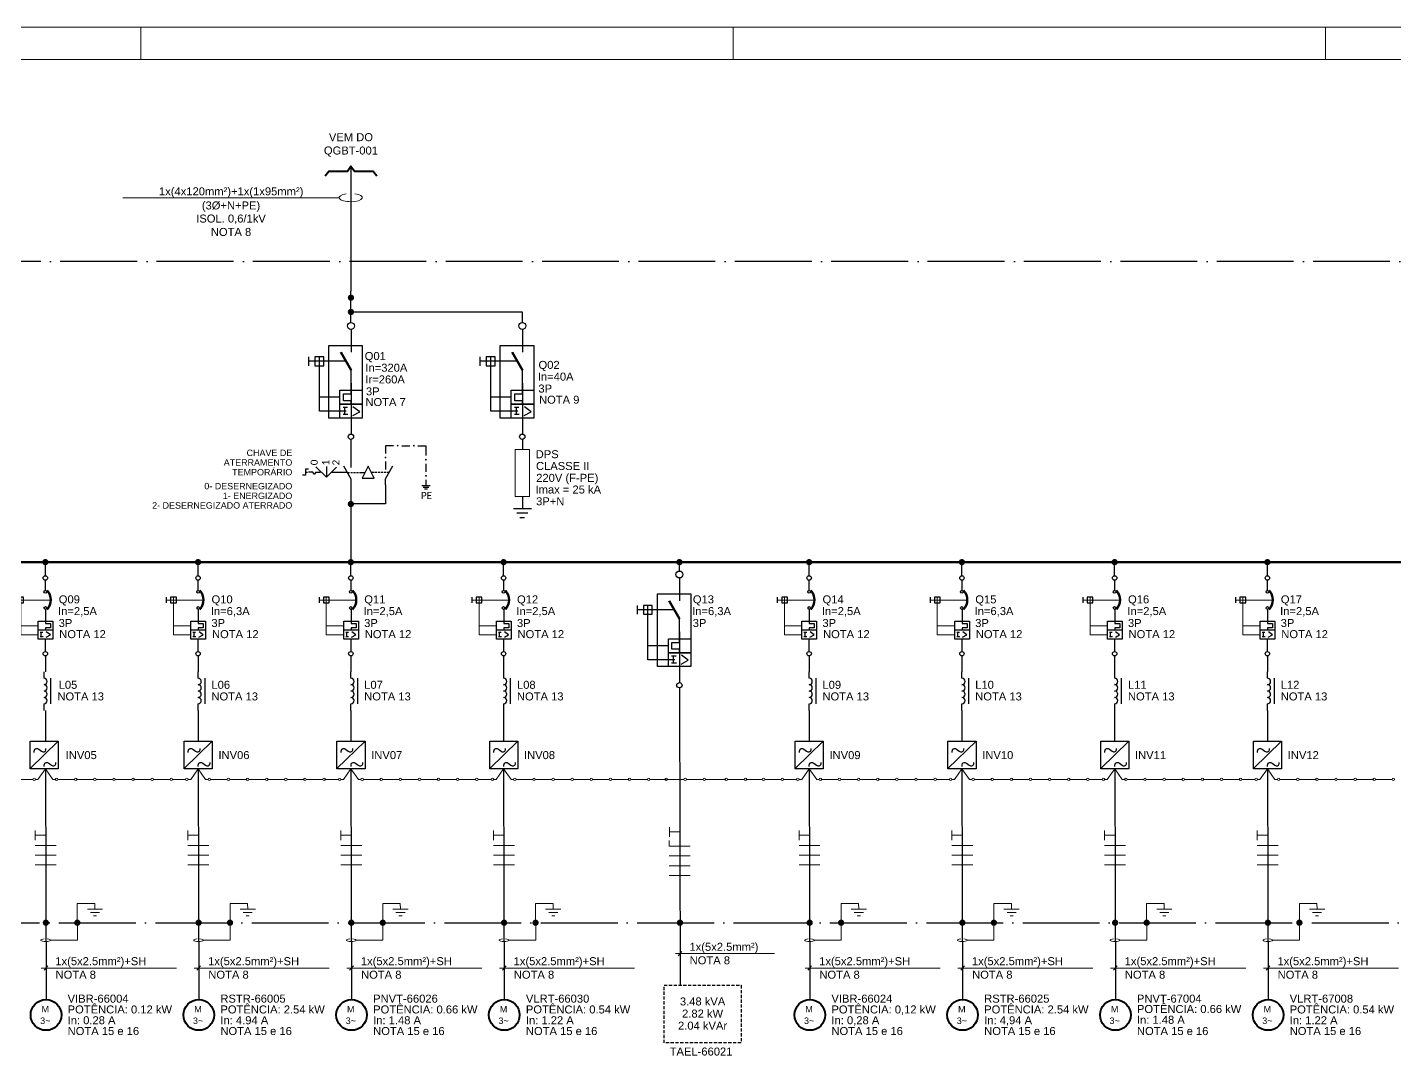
# Model space of a CAD drawing. Header units: inches. Extents: x 8060 to 14805, y -2003 to -1162.
# Drawn here: x 14029.1 to 14456.2, y -1482.8 to -1161.6 of the extents above; entities that cross this region are included whole.
import ezdxf
from ezdxf.enums import TextEntityAlignment as Align

# ---------------------------------------------------------------- set-up
doc = ezdxf.new("R2010")
doc.units = ezdxf.units.IN
doc.header["$MEASUREMENT"] = 0
doc.linetypes.add('ACAD_ISO04W100', pattern=[30, 24, -3, 0, -3])
doc.linetypes.add('DASHEDX2', pattern=[1.5, 1, -0.5])
for name, color, linetype in [('CABOS', 2, 'Continuous'), ('CAIXA DE IDENT.', 6, 'ACAD_ISO04W100'), ('COMPONENTES', 7, 'Continuous'), ('MOLDURA', 5, 'Continuous'), ('PDF2_AM_8', 7, 'Continuous'), ('PDF2_E-TXT20', 7, 'Continuous'), ('ROTAS', 7, 'Continuous'), ('TEXTO DES.', 2, 'Continuous'), ('TRACEJADO', 7, 'DASHEDX2')]:
    doc.layers.add(name, color=color, linetype=linetype)
doc.styles.add('PDF ArialMT', font='arial.ttf')
doc.styles.add('PDF Calibri', font='calibri.ttf')

# ---------------------------------------------------------------- blocks, each defined once
blk = doc.blocks.new('MOLDURA')
at = {"layer": 'MOLDURA', "lineweight": 15}
for p, q in [((3594.47, -1351.45), (2405.47, -1351.45)), ((2854.46, -1361.47), (2854.46, -1351.45)), ((3039.46, -1361.47), (3039.46, -1351.45)), ((3224.47, -1361.47), (3224.47, -1351.45)), ((2430.47, -1361.47), (3584.47, -1361.47))]:
    blk.add_line(p, q, dxfattribs=at)
blk = doc.blocks.new('DISJ. CX. MOLDADA')
at = {"layer": 'COMPONENTES', "lineweight": 30}
for points in [[(6109.63, -961.07), (6109.63, -966.03), (6109.63, -968.14)], [(6096.45, -972.34), (6096.45, -969.58)], [(6108.02, -970.94), (6096.45, -970.94)], [(6108.15, -986.56), (6099.73, -986.56), (6099.73, -969.58)], [(6109.63, -984.4), (6109.63, -983.3), (6107.26, -983.3), (6107.26, -981.14), (6109.63, -981.14), (6109.63, -980.04), (6109.63, -973.77)], [(6109.63, -977.8), (6109.63, -993.76)], [(6106.16, -982.2), (6099.73, -982.2)], [(6107.13, -985.33), (6108.53, -985.33)], [(6107.73, -987.53), (6107.73, -985.33)], [(6110.18, -987.91), (6112.34, -986.73), (6110.23, -985.16)], [(6107.13, -987.53), (6108.66, -987.53)]]:
    blk.add_lwpolyline(points, dxfattribs=at)
for points in [[(6113.15, -988.72), (6102.69, -988.72), (6102.69, -966.03), (6113.15, -966.03)], [(6101.11, -969.58), (6098.35, -969.58), (6098.35, -972.34), (6101.11, -972.34)], [(6106.16, -980.04), (6113.15, -980.04), (6113.15, -984.4), (6106.16, -984.4)], [(6106.16, -984.4), (6113.15, -984.4), (6113.15, -988.72), (6106.16, -988.72)]]:
    blk.add_lwpolyline(points, close=True, dxfattribs=at)
at = {"layer": 'COMPONENTES', "lineweight": 50}
blk.add_lwpolyline([(6109.63, -973.77), (6106.41, -968.14)], dxfattribs=at)
at = {"layer": 'COMPONENTES', "lineweight": 30}
for centre, radius in [((6109.59, -959.94), 1.08), ((6109.59, -994.53), 0.826)]:
    blk.add_circle(centre, radius, dxfattribs=at)
blk = doc.blocks.new('DPS2')
at = {"layer": 'COMPONENTES', "lineweight": 9}
blk.add_lwpolyline([(5544.09, -957.59), (5548.58, -957.59), (5548.58, -972.28), (5544.09, -972.28)], close=True, dxfattribs=at)
at = {"layer": 'COMPONENTES', "lineweight": 30}
for points in [[(5546.34, -972.28), (5546.34, -976.16)], [(5549.13, -976.16), (5543.58, -976.16)], [(5547.99, -977.51), (5544.56, -977.51)], [(5546.93, -978.91), (5545.57, -978.91)]]:
    blk.add_lwpolyline(points, dxfattribs=at)
at = {"layer": 'ROTAS', "lineweight": 30}
blk.add_lwpolyline([(5546.34, -954.48), (5546.34, -957.59)], dxfattribs=at)
blk = doc.blocks.new('Chave de Aterramento')
at = {"layer": 'COMPONENTES'}
h = blk.add_hatch(color=256, dxfattribs=at)
h.dxf.hatch_style = 1
h.paths.add_polyline_path([(5431.9, -972.82, 1), (5433.88, -972.82, 1)])
at = {"layer": 'COMPONENTES', "lineweight": 30}
for p, q in [((5443.73, -959.57), (5443.73, -962)), ((5430.63, -960.92), (5432.89, -964.99)), ((5432.89, -964.99), (5432.89, -974.55))]:
    blk.add_line(p, q, dxfattribs=at)
at = {"layer": 'COMPONENTES'}
blk.add_line((5431.77, -962.97), (5426.74, -962.97), dxfattribs=at)
at = {"layer": 'COMPONENTES', "lineweight": 30}
for points in [[(5432.89, -952.6), (5432.89, -959.57), (5432.89, -961.37)], [(5446.23, -954.59), (5443.73, -954.59), (5443.73, -957.03)], [(5448.77, -954.59), (5451.31, -954.59)], [(5453.85, -954.59), (5456.34, -954.59), (5456.34, -956.54)], [(5456.34, -954.59), (5456.34, -957.68)], [(5456.34, -960.22), (5456.34, -962.76)], [(5419.62, -961.96), (5418.71, -961.96), (5418.71, -963.76), (5417.8, -963.76)], [(5418.71, -962.85), (5419.39, -962.85)], [(5421.95, -962.85), (5421.46, -963.55), (5421.02, -962.85), (5419.7, -962.85)], [(5421.93, -962.85), (5423.45, -962.85)], [(5428.44, -961.3), (5425.23, -964.46), (5421.97, -961.24)], [(5425.23, -961.13), (5425.23, -964.46)], [(5431.77, -962.95), (5432.51, -962.95)], [(5432.83, -962.95), (5433.44, -962.95)], [(5433.76, -962.95), (5434.37, -962.95)], [(5434.69, -962.95), (5435.32, -962.95)], [(5435.62, -962.95), (5436.38, -962.95)], [(5436.55, -962.95), (5437.31, -962.95)], [(5440.07, -962.95), (5439.3, -962.95)], [(5441, -962.95), (5440.24, -962.95)], [(5441.93, -962.95), (5441.29, -962.95)], [(5442.86, -962.95), (5442.25, -962.95)], [(5443.79, -962.95), (5443.18, -962.95)], [(5443.73, -966.78), (5443.73, -964.99), (5445.99, -960.92)], [(5444.85, -962.95), (5444.11, -962.95)], [(5443.73, -966.81), (5443.73, -972.8), (5432.89, -972.8)], [(5455.05, -967.06), (5457.66, -967.06)], [(5455.48, -967.57), (5457.21, -967.57)], [(5455.92, -968.08), (5456.79, -968.08)], [(5456.34, -965.3), (5456.34, -967.06)]]:
    blk.add_lwpolyline(points, dxfattribs=at)
blk.add_lwpolyline([(5436.4, -964.75), (5440.21, -964.75), (5438.31, -960.94)], close=True, dxfattribs=at)
at = {"layer": 'COMPONENTES', "lineweight": 0}
for centre in [(5447.5, -954.59), (5452.58, -954.59), (5443.73, -958.3), (5456.34, -958.95), (5456.34, -964.03)]:
    blk.add_circle(centre, 0.125, dxfattribs=at)
at = {"layer": 'COMPONENTES', "char_height": 2.2, "attachment_point": 4, "rotation": 90, "style": 'PDF Calibri'}
for s, insert in [('0', (5421.44, -960.69)), ('1', (5425.02, -960.79)), ('2', (5428.22, -960.75))]:
    blk.add_mtext(s, dxfattribs=dict(at, insert=insert))
at = {"layer": 'COMPONENTES', "insert": (5454.79, -970.16), "char_height": 2.2, "attachment_point": 4, "style": 'PDF Calibri'}
blk.add_mtext('PE', dxfattribs=at)
blk = doc.blocks.new('Indutância')
at = {"layer": 'COMPONENTES', "lineweight": 30}
for p, q in [((5383.17, -1082.37), (5383.17, -1080.38)), ((5383.17, -1092.39), (5383.17, -1090.37))]:
    blk.add_line(p, q, dxfattribs=at)
blk.add_lwpolyline([(5383.12, -1088.36, 1), (5383.12, -1086.35, 1), (5383.12, -1084.34)], format="xyb", dxfattribs=at)
blk.add_lwpolyline([(5385.19, -1082.37), (5385.19, -1090.37)], dxfattribs=at)
for centre in [(5383.12, -1083.36), (5383.12, -1089.35)]:
    blk.add_arc(centre, 1.01, 270, 90, dxfattribs=at)
blk = doc.blocks.new('Inversor')
at = {"layer": 'COMPONENTES', "lineweight": 30}
for points in [[(5353.2, -1116.54), (5344.42, -1125.13)], [(5345.71, -1120.12), (5345.71, -1119.72), (5345.92, -1119.1), (5346.33, -1118.89), (5346.73, -1118.89), (5347.13, -1119.1), (5347.96, -1119.72), (5348.36, -1119.93), (5348.76, -1119.93), (5349.18, -1119.72), (5349.37, -1119.31), (5349.37, -1118.89)], [(5348.82, -1124.46), (5348.82, -1124.06), (5349.01, -1123.44), (5349.44, -1123.25), (5349.84, -1123.25), (5350.24, -1123.44), (5351.07, -1124.06), (5351.47, -1124.27), (5351.87, -1124.27), (5352.27, -1124.06), (5352.49, -1123.65), (5352.49, -1123.25)]]:
    blk.add_lwpolyline(points, dxfattribs=at)
blk.add_lwpolyline([(5344.42, -1116.54), (5353.2, -1116.54), (5353.2, -1125.22), (5344.42, -1125.22)], close=True, dxfattribs=at)
blk = doc.blocks.new('disjuntor motor')
at = {"layer": 'COMPONENTES', "lineweight": 30}
for points in [[(5611.23, -947.57), (5611.23, -944.35)], [(5601.35, -951.42), (5601.35, -949.64)], [(5611.23, -953.5), (5611.23, -957.14), (5611.23, -957.86), (5612.8, -957.86), (5612.8, -959.25), (5611.23, -959.25), (5611.23, -959.97)], [(5613.52, -959.97), (5608.95, -959.97)], [(5609.56, -960.57), (5610.41, -960.57)], [(5609.92, -961.88), (5609.92, -960.57)], [(5611.42, -962.13), (5612.74, -961.41), (5611.47, -960.44)], [(5609.56, -961.88), (5610.49, -961.88)], [(5611.23, -966.66), (5611.23, -962.79)]]:
    blk.add_lwpolyline(points, dxfattribs=at)
at = {"layer": 'COMPONENTES', "lineweight": 15}
for points in [[(5612.93, -950.53), (5601.35, -950.53)], [(5608.95, -961.37), (5603.49, -961.37), (5603.49, -949.64)], [(5608.95, -958.55), (5603.49, -958.55)]]:
    blk.add_lwpolyline(points, dxfattribs=at)
at = {"layer": 'COMPONENTES', "lineweight": 30}
for points in [[(5604.4, -949.64), (5602.6, -949.64), (5602.6, -951.42), (5604.4, -951.42)], [(5613.52, -957.14), (5613.52, -962.79), (5608.95, -962.79), (5608.95, -957.14)]]:
    blk.add_lwpolyline(points, close=True, dxfattribs=at)
for centre, radius in [((5611.18, -943.64), 0.688), ((5611.18, -947.98), 0.434), ((5611.18, -953.02), 0.434), ((5611.18, -967.31), 0.688)]:
    blk.add_circle(centre, radius, dxfattribs=at)
at = {"layer": 'COMPONENTES', "lineweight": 50}
blk.add_arc((5608.43, -950.5), 4.43, 318.0432, 41.9568, dxfattribs=at)
blk = doc.blocks.new('ATERRAMENTO')
at = {"layer": 'ROTAS'}
h = blk.add_hatch(color=256, dxfattribs=at)
h.dxf.hatch_style = 1
h.paths.add_polyline_path([(6647.54, -699.87, 1), (6649.51, -699.87, 1)])
at = {"layer": 'PDF2_E-TXT20', "lineweight": 9}
blk.add_line((6640.17, -705.36), (6648.56, -705.36), dxfattribs=at)
for points in [[(6654.04, -695.59), (6654, -693.83), (6648.52, -693.83), (6648.56, -705.36)], [(6651.67, -695.59), (6656.44, -695.59)], [(6652.63, -696.65), (6655.48, -696.65)], [(6653.58, -697.68), (6654.53, -697.68)]]:
    blk.add_lwpolyline(points, dxfattribs=at)
for points in [[(6638.21, -704.92), (6637.5, -704.98), (6637.06, -705.19), (6637.17, -705.4)], [(6637.17, -705.4), (6637.28, -705.61), (6637.92, -705.77), (6638.66, -705.77)], [(6638.66, -705.77), (6639.41, -705.77), (6640.05, -705.61), (6640.16, -705.4)], [(6640.16, -705.4), (6640.27, -705.19), (6639.83, -704.98), (6639.11, -704.92)]]:
    blk.add_open_spline(points, degree=3, dxfattribs=at)
blk = doc.blocks.new('MOTOR TRI')
at = {"layer": 'COMPONENTES', "lineweight": 40}
blk.add_circle((6638.76, -725.71), 4.79, dxfattribs=at)
at = {"layer": 'COMPONENTES', "char_height": 2.01, "attachment_point": 4, "style": 'PDF ArialMT'}
for s, insert in [('M', (6637.35, -723.9)), ('3~', (6636.93, -727.52))]:
    blk.add_mtext(s, dxfattribs=dict(at, insert=insert))
blk = doc.blocks.new('chamada cabo')
at = {"layer": 'ROTAS', "lineweight": 9}
blk.add_lwpolyline([(6921.12, -1333.71), (6988.69, -1333.71)], dxfattribs=at)
for points in [[(6990.85, -1332.49), (6989.25, -1332.73), (6988.36, -1333.34), (6988.72, -1333.94)], [(6988.72, -1333.94), (6989.08, -1334.54), (6990.6, -1334.96), (6992.34, -1334.95)], [(6992.34, -1334.95), (6994.08, -1334.94), (6995.55, -1334.49), (6995.85, -1333.89)], [(6995.85, -1333.89), (6996.14, -1333.28), (6995.18, -1332.69), (6993.56, -1332.47)]]:
    blk.add_open_spline(points, degree=3, dxfattribs=at)

msp = doc.modelspace()

# ---------------------------------------------------------------- hatches: boundary and pattern name
at = {"layer": 'ROTAS'}
h = msp.add_hatch(color=256, dxfattribs=at)
h.dxf.hatch_style = 1
h.paths.add_polyline_path([(14129.19, -1246.02, 1), (14131.17, -1246.02, 1)])
h = msp.add_hatch(color=256, dxfattribs=at)
h.dxf.hatch_style = 1
h.paths.add_polyline_path([(14129.19, -1250.49, 1), (14131.17, -1250.49, 1)])
h = msp.add_hatch(color=256, dxfattribs=at)
h.dxf.hatch_style = 1
h.paths.add_polyline_path([(14033.75, -1328.65, 1), (14035.72, -1328.65, 1)])
h = msp.add_hatch(color=256, dxfattribs=at)
h.dxf.hatch_style = 1
h.paths.add_polyline_path([(14081.46, -1328.65, 1), (14083.43, -1328.65, 1)])
h = msp.add_hatch(color=256, dxfattribs=at)
h.dxf.hatch_style = 1
h.paths.add_polyline_path([(14129.17, -1328.65, 1), (14131.14, -1328.65, 1)])
h = msp.add_hatch(color=256, dxfattribs=at)
h.dxf.hatch_style = 1
h.paths.add_polyline_path([(14176.88, -1328.65, 1), (14178.85, -1328.65, 1)])
h = msp.add_hatch(color=256, dxfattribs=at)
h.dxf.hatch_style = 1
h.paths.add_polyline_path([(14231.79, -1328.65, 1), (14233.77, -1328.65, 1)])
h = msp.add_hatch(color=256, dxfattribs=at)
h.dxf.hatch_style = 1
h.paths.add_polyline_path([(14272.3, -1328.65, 1), (14274.27, -1328.65, 1)])
h = msp.add_hatch(color=256, dxfattribs=at)
h.dxf.hatch_style = 1
h.paths.add_polyline_path([(14320.01, -1328.65, 1), (14321.98, -1328.65, 1)])
h = msp.add_hatch(color=256, dxfattribs=at)
h.dxf.hatch_style = 1
h.paths.add_polyline_path([(14367.72, -1328.65, 1), (14369.69, -1328.65, 1)])
h = msp.add_hatch(color=256, dxfattribs=at)
h.dxf.hatch_style = 1
h.paths.add_polyline_path([(14415.43, -1328.65, 1), (14417.4, -1328.65, 1)])
h = msp.add_hatch(color=256, dxfattribs=at)
h.dxf.hatch_style = 1
h.paths.add_polyline_path([(14033.91, -1441.3, 1), (14035.88, -1441.3, 1)])
h = msp.add_hatch(color=256, dxfattribs=at)
h.dxf.hatch_style = 1
h.paths.add_polyline_path([(14081.62, -1441.3, 1), (14083.59, -1441.3, 1)])
h = msp.add_hatch(color=256, dxfattribs=at)
h.dxf.hatch_style = 1
h.paths.add_polyline_path([(14129.33, -1441.3, 1), (14131.3, -1441.3, 1)])
h = msp.add_hatch(color=256, dxfattribs=at)
h.dxf.hatch_style = 1
h.paths.add_polyline_path([(14177.04, -1441.3, 1), (14179.01, -1441.3, 1)])
h = msp.add_hatch(color=256, dxfattribs=at)
h.dxf.hatch_style = 1
h.paths.add_polyline_path([(14231.95, -1441.3, 1), (14233.93, -1441.3, 1)])
h = msp.add_hatch(color=256, dxfattribs=at)
h.dxf.hatch_style = 1
h.paths.add_polyline_path([(14272.46, -1441.3, 1), (14274.43, -1441.3, 1)])
h = msp.add_hatch(color=256, dxfattribs=at)
h.dxf.hatch_style = 1
h.paths.add_polyline_path([(14320.17, -1441.3, 1), (14322.14, -1441.3, 1)])
h = msp.add_hatch(color=256, dxfattribs=at)
h.dxf.hatch_style = 1
h.paths.add_polyline_path([(14367.88, -1441.3, 1), (14369.85, -1441.3, 1)])
h = msp.add_hatch(color=256, dxfattribs=at)
h.dxf.hatch_style = 1
h.paths.add_polyline_path([(14415.59, -1441.3, 1), (14417.56, -1441.3, 1)])

# ---------------------------------------------------------------- linework, layer by layer
at = {"layer": 'CABOS', "lineweight": 9}
msp.add_line((14229.62, -1417.4), (14229.62, -1415.58), dxfattribs=at)
for points in [[(14031.58, -1412.47), (14031.58, -1415.52)], [(14079.29, -1412.47), (14079.29, -1415.52)], [(14127, -1412.47), (14127, -1415.52)], [(14174.71, -1412.47), (14174.71, -1415.52)], [(14229.63, -1411.41), (14229.63, -1414.46)], [(14229.63, -1412.93), (14232.89, -1412.93)], [(14270.13, -1412.47), (14270.13, -1415.52)], [(14317.84, -1412.47), (14317.84, -1415.52)], [(14365.55, -1412.47), (14365.55, -1415.52)], [(14413.26, -1412.47), (14413.26, -1415.52)], [(14031.58, -1413.99), (14034.84, -1413.99)], [(14031.58, -1417.17), (14038.12, -1417.17)], [(14079.29, -1413.99), (14082.55, -1413.99)], [(14079.29, -1417.17), (14085.83, -1417.17)], [(14127, -1413.99), (14130.26, -1413.99)], [(14127, -1417.17), (14133.54, -1417.17)], [(14174.71, -1413.99), (14177.97, -1413.99)], [(14174.71, -1417.17), (14181.25, -1417.17)], [(14229.62, -1417.4), (14236.16, -1417.4)], [(14270.13, -1413.99), (14273.39, -1413.99)], [(14270.13, -1417.17), (14276.67, -1417.17)], [(14317.84, -1413.99), (14321.1, -1413.99)], [(14317.84, -1417.17), (14324.38, -1417.17)], [(14365.55, -1413.99), (14368.81, -1413.99)], [(14365.55, -1417.17), (14372.09, -1417.17)], [(14413.26, -1413.99), (14416.52, -1413.99)], [(14413.26, -1417.17), (14419.8, -1417.17)], [(14038.12, -1420.22), (14031.58, -1420.22), (14038.12, -1420.22)], [(14085.83, -1420.22), (14079.29, -1420.22), (14085.83, -1420.22)], [(14133.54, -1420.22), (14127, -1420.22), (14133.54, -1420.22)], [(14181.25, -1420.22), (14174.71, -1420.22), (14181.25, -1420.22)], [(14229.62, -1420.44), (14236.16, -1420.44)], [(14276.67, -1420.22), (14270.13, -1420.22), (14276.67, -1420.22)], [(14324.38, -1420.22), (14317.84, -1420.22), (14324.38, -1420.22)], [(14372.09, -1420.22), (14365.55, -1420.22), (14372.09, -1420.22)], [(14419.8, -1420.22), (14413.26, -1420.22), (14419.8, -1420.22)], [(14038.12, -1423.24), (14031.58, -1423.24), (14038.12, -1423.24)], [(14085.83, -1423.24), (14079.29, -1423.24), (14085.83, -1423.24)], [(14133.54, -1423.24), (14127, -1423.24), (14133.54, -1423.24)], [(14181.25, -1423.24), (14174.71, -1423.24), (14181.25, -1423.24)], [(14236.16, -1423.49), (14229.62, -1423.49), (14236.16, -1423.49)], [(14276.67, -1423.24), (14270.13, -1423.24), (14276.67, -1423.24)], [(14324.38, -1423.24), (14317.84, -1423.24), (14324.38, -1423.24)], [(14372.09, -1423.24), (14365.55, -1423.24), (14372.09, -1423.24)], [(14419.8, -1423.24), (14413.26, -1423.24), (14419.8, -1423.24)], [(14236.16, -1426.52), (14229.62, -1426.52), (14236.16, -1426.52)]]:
    msp.add_lwpolyline(points, dxfattribs=at)
at = {"layer": 'CAIXA DE IDENT.'}
msp.add_lwpolyline([(13677.84, -1234.71), (13677.8, -1441.32), (14575.04, -1441.32), (14575.09, -1234.71)], close=True, dxfattribs=at)
at = {"layer": 'PDF2_AM_8', "lineweight": 9}
for points in [[(14031.63, -1396.51), (14032.42, -1396.51), (14034.75, -1393.21), (14037.1, -1396.51), (14037.86, -1396.51)], [(14079.34, -1396.51), (14080.13, -1396.51), (14082.46, -1393.21), (14084.81, -1396.51), (14085.57, -1396.51)], [(14127.05, -1396.51), (14127.84, -1396.51), (14130.17, -1393.21), (14132.52, -1396.51), (14133.28, -1396.51)], [(14174.77, -1396.51), (14175.55, -1396.51), (14177.88, -1393.21), (14180.23, -1396.51), (14180.99, -1396.51)], [(14270.19, -1396.51), (14270.97, -1396.51), (14273.3, -1393.21), (14275.65, -1396.51), (14276.41, -1396.51)], [(14317.9, -1396.51), (14318.68, -1396.51), (14321.01, -1393.21), (14323.36, -1396.51), (14324.12, -1396.51)], [(14365.61, -1396.51), (14366.39, -1396.51), (14368.72, -1393.21), (14371.07, -1396.51), (14371.83, -1396.51)], [(14413.32, -1396.51), (14414.1, -1396.51), (14416.43, -1393.21), (14418.78, -1396.51), (14419.54, -1396.51)]]:
    msp.add_lwpolyline(points, dxfattribs=at)
at = {"layer": 'ROTAS'}
for p, q in [((14130.18, -1253.79), (14130.18, -1243.95)), ((14130.18, -1250.47), (14183.7, -1250.47)), ((14183.7, -1250.47), (14183.7, -1253.79)), ((14130.16, -1310.5), (14130.16, -1328.66)), ((14034.74, -1357.96), (14034.74, -1362.96)), ((14082.45, -1357.96), (14082.45, -1362.96)), ((14130.16, -1357.96), (14130.16, -1362.96)), ((14177.87, -1357.96), (14177.87, -1362.96)), ((14232.78, -1357.96), (14232.78, -1362.96)), ((14273.29, -1357.96), (14273.29, -1362.96)), ((14321, -1357.96), (14321, -1362.96)), ((14368.71, -1357.96), (14368.71, -1362.96)), ((14416.42, -1357.96), (14416.42, -1362.96)), ((14232.79, -1367.92), (14233, -1460.83)), ((14034.74, -1374.96), (14034.74, -1384.53)), ((14082.45, -1374.96), (14082.45, -1384.53)), ((14130.16, -1374.96), (14130.16, -1384.53)), ((14177.87, -1374.96), (14177.87, -1384.53)), ((14273.29, -1374.96), (14273.29, -1384.53)), ((14321, -1374.96), (14321, -1384.53)), ((14368.71, -1374.96), (14368.71, -1384.53)), ((14416.42, -1374.96), (14416.42, -1384.53)), ((14034.75, -1393.21), (14034.96, -1465.33)), ((14082.46, -1393.21), (14082.67, -1465.33)), ((14130.17, -1393.21), (14130.38, -1465.33)), ((14177.88, -1393.21), (14178.09, -1465.33)), ((14273.3, -1393.21), (14273.51, -1465.33)), ((14321.01, -1393.21), (14321.22, -1465.33)), ((14368.72, -1393.21), (14368.93, -1465.33)), ((14416.43, -1393.21), (14416.64, -1465.33))]:
    msp.add_line(p, q, dxfattribs=at)
at = {"layer": 'ROTAS', "lineweight": 40}
msp.add_lwpolyline([(14122.09, -1207.97), (14123.24, -1206.47), (14129.06, -1206.47), (14130.18, -1204.99), (14131.32, -1206.47), (14137.14, -1206.47), (14138.29, -1207.97)], dxfattribs=at)
at = {"layer": 'ROTAS', "lineweight": 30}
for points in [[(14130.18, -1204.99), (14130.18, -1243.95)], [(14034.74, -1332.92), (14034.74, -1328.65)], [(14082.45, -1332.92), (14082.45, -1328.65)], [(14130.16, -1332.92), (14130.16, -1328.65)], [(14177.87, -1332.92), (14177.87, -1328.65)], [(14232.78, -1331.43), (14232.78, -1328.65)], [(14273.29, -1332.92), (14273.29, -1328.65)], [(14321, -1332.92), (14321, -1328.65)], [(14368.71, -1332.92), (14368.71, -1328.65)], [(14416.42, -1332.92), (14416.42, -1328.65)]]:
    msp.add_lwpolyline(points, dxfattribs=at)
at = {"layer": 'ROTAS', "lineweight": 60}
msp.add_lwpolyline([(13723.23, -1328.66), (14531.78, -1328.65)], dxfattribs=at)
at = {"layer": 'ROTAS', "lineweight": 9}
for points in [[(14026.77, -1396.51), (14030.83, -1396.51), (14030.83, -1396.51)], [(14038.66, -1396.51), (14042.77, -1396.51), (14043.83, -1396.51)], [(14044.63, -1396.51), (14048.74, -1396.51), (14049.8, -1396.51)], [(14050.6, -1396.51), (14054.71, -1396.51), (14055.77, -1396.51)], [(14056.57, -1396.51), (14060.68, -1396.51), (14061.73, -1396.51)], [(14062.54, -1396.51), (14066.65, -1396.51), (14067.7, -1396.51)], [(14068.51, -1396.51), (14072.62, -1396.51), (14073.67, -1396.51)], [(14074.48, -1396.51), (14078.54, -1396.51), (14078.54, -1396.51)], [(14086.37, -1396.51), (14090.48, -1396.51), (14091.54, -1396.51)], [(14092.34, -1396.51), (14096.45, -1396.51), (14097.51, -1396.51)], [(14098.31, -1396.51), (14102.42, -1396.51), (14103.48, -1396.51)], [(14104.28, -1396.51), (14108.39, -1396.51), (14109.45, -1396.51)], [(14110.25, -1396.51), (14114.36, -1396.51), (14115.41, -1396.51)], [(14116.22, -1396.51), (14120.33, -1396.51), (14121.38, -1396.51)], [(14122.19, -1396.51), (14126.25, -1396.51), (14126.25, -1396.51)], [(14134.08, -1396.51), (14138.19, -1396.51), (14139.25, -1396.51)], [(14140.05, -1396.51), (14144.16, -1396.51), (14145.22, -1396.51)], [(14146.02, -1396.51), (14150.13, -1396.51), (14151.19, -1396.51)], [(14151.99, -1396.51), (14156.1, -1396.51), (14157.16, -1396.51)], [(14157.96, -1396.51), (14162.07, -1396.51), (14163.12, -1396.51)], [(14163.93, -1396.51), (14168.04, -1396.51), (14169.09, -1396.51)], [(14169.9, -1396.51), (14173.96, -1396.51), (14173.96, -1396.51)], [(14181.79, -1396.51), (14185.9, -1396.51), (14186.96, -1396.51)], [(14187.76, -1396.51), (14191.87, -1396.51), (14192.93, -1396.51)], [(14193.73, -1396.51), (14197.84, -1396.51), (14198.9, -1396.51)], [(14199.7, -1396.51), (14203.81, -1396.51), (14204.87, -1396.51)], [(14205.67, -1396.51), (14209.78, -1396.51), (14210.84, -1396.51)], [(14211.64, -1396.51), (14215.75, -1396.51), (14216.8, -1396.51)], [(14217.61, -1396.51), (14221.72, -1396.51), (14222.77, -1396.51)], [(14223.58, -1396.51), (14227.68, -1396.51), (14228.74, -1396.51)], [(14229.02, -1396.51), (14233.12, -1396.51), (14234.18, -1396.51)], [(14234.99, -1396.51), (14239.09, -1396.51), (14240.15, -1396.51)], [(14240.96, -1396.51), (14245.06, -1396.51), (14247.01, -1396.52)], [(14247.81, -1396.51), (14251.92, -1396.51), (14252.98, -1396.51)], [(14253.78, -1396.51), (14257.89, -1396.51), (14258.61, -1396.51)], [(14259.42, -1396.51), (14263.46, -1396.51), (14264.51, -1396.51)], [(14265.32, -1396.51), (14269.38, -1396.51), (14269.38, -1396.51)], [(14277.21, -1396.51), (14281.32, -1396.51), (14282.38, -1396.51)], [(14283.18, -1396.51), (14287.29, -1396.51), (14288.35, -1396.51)], [(14289.15, -1396.51), (14293.26, -1396.51), (14294.32, -1396.51)], [(14295.12, -1396.51), (14299.23, -1396.51), (14300.29, -1396.51)], [(14301.09, -1396.51), (14305.2, -1396.51), (14306.26, -1396.51)], [(14307.06, -1396.51), (14311.17, -1396.51), (14312.22, -1396.51)], [(14313.03, -1396.51), (14317.09, -1396.51), (14317.09, -1396.51)], [(14324.92, -1396.51), (14329.03, -1396.51), (14330.09, -1396.51)], [(14330.89, -1396.51), (14335, -1396.51), (14336.06, -1396.51)], [(14336.86, -1396.51), (14340.97, -1396.51), (14342.03, -1396.51)], [(14342.83, -1396.51), (14346.94, -1396.51), (14348, -1396.51)], [(14348.8, -1396.51), (14352.91, -1396.51), (14353.97, -1396.51)], [(14354.77, -1396.51), (14358.88, -1396.51), (14359.94, -1396.51)], [(14360.74, -1396.51), (14364.8, -1396.51), (14364.8, -1396.51)], [(14372.63, -1396.51), (14376.74, -1396.51), (14377.8, -1396.51)], [(14378.6, -1396.51), (14382.71, -1396.51), (14383.77, -1396.51)], [(14384.57, -1396.51), (14388.68, -1396.51), (14389.74, -1396.51)], [(14390.54, -1396.51), (14394.65, -1396.51), (14395.71, -1396.51)], [(14396.51, -1396.51), (14400.62, -1396.51), (14401.68, -1396.51)], [(14402.48, -1396.51), (14406.59, -1396.51), (14407.65, -1396.51)], [(14408.45, -1396.51), (14412.51, -1396.51), (14412.51, -1396.51)], [(14420.34, -1396.51), (14424.45, -1396.51), (14425.51, -1396.51)], [(14426.31, -1396.51), (14430.42, -1396.51), (14431.48, -1396.51)], [(14432.28, -1396.51), (14436.39, -1396.51), (14437.45, -1396.51)], [(14438.25, -1396.51), (14442.36, -1396.51), (14443.42, -1396.51)], [(14444.22, -1396.51), (14448.33, -1396.51), (14449.39, -1396.51)], [(14444.22, -1396.51), (14448.33, -1396.51), (14449.39, -1396.51)], [(14450.19, -1396.51), (14454.3, -1396.51), (14455.36, -1396.51)], [(14231.51, -1450.96), (14262.46, -1450.96)], [(14232.4, -1451.6), (14233.56, -1450.31)], [(14033.47, -1455.45), (14075.66, -1455.45)], [(14034.35, -1456.09), (14035.52, -1454.8)], [(14081.18, -1455.45), (14123.37, -1455.45)], [(14082.06, -1456.09), (14083.23, -1454.8)], [(14128.89, -1455.45), (14171.08, -1455.45)], [(14129.78, -1456.09), (14130.94, -1454.8)], [(14176.6, -1455.45), (14218.79, -1455.45)], [(14177.49, -1456.09), (14178.65, -1454.8)], [(14272.02, -1455.45), (14314.21, -1455.45)], [(14272.91, -1456.09), (14274.07, -1454.8)], [(14319.73, -1455.45), (14361.92, -1455.45)], [(14320.62, -1456.09), (14321.78, -1454.8)], [(14367.44, -1455.45), (14409.64, -1455.45)], [(14368.33, -1456.09), (14369.49, -1454.8)], [(14415.15, -1455.45), (14457.35, -1455.45)], [(14416.04, -1456.09), (14417.2, -1454.8)]]:
    msp.add_lwpolyline(points, dxfattribs=at)
for centre in [(14031.23, -1396.5), (14038.26, -1396.51), (14044.23, -1396.51), (14050.2, -1396.51), (14056.17, -1396.51), (14062.14, -1396.51), (14068.11, -1396.51), (14074.08, -1396.51), (14078.94, -1396.5), (14085.97, -1396.51), (14091.94, -1396.51), (14097.91, -1396.51), (14103.88, -1396.51), (14109.85, -1396.51), (14115.82, -1396.51), (14121.79, -1396.51), (14126.65, -1396.5), (14133.68, -1396.51), (14139.65, -1396.51), (14145.62, -1396.51), (14151.59, -1396.51), (14157.56, -1396.51), (14163.53, -1396.51), (14169.5, -1396.51), (14174.36, -1396.5), (14181.39, -1396.51), (14187.36, -1396.51), (14193.33, -1396.51), (14199.3, -1396.51), (14205.27, -1396.51), (14211.24, -1396.51), (14217.21, -1396.51), (14217.21, -1396.51), (14223.18, -1396.51), (14228.62, -1396.51), (14234.59, -1396.51), (14240.55, -1396.51), (14247.41, -1396.51), (14253.38, -1396.51), (14259.02, -1396.51), (14264.92, -1396.51), (14269.78, -1396.5), (14276.81, -1396.51), (14282.78, -1396.51), (14288.75, -1396.51), (14294.72, -1396.51), (14300.69, -1396.51), (14306.66, -1396.51), (14312.63, -1396.51), (14317.49, -1396.5), (14324.52, -1396.51), (14330.49, -1396.51), (14336.46, -1396.51), (14342.43, -1396.51), (14348.4, -1396.51), (14354.37, -1396.51), (14360.34, -1396.51), (14365.2, -1396.5), (14372.23, -1396.51), (14378.2, -1396.51), (14384.17, -1396.51), (14390.14, -1396.51), (14396.11, -1396.51), (14402.08, -1396.51), (14408.05, -1396.51), (14412.91, -1396.5), (14419.94, -1396.51), (14425.91, -1396.51), (14431.88, -1396.51), (14437.85, -1396.51), (14443.82, -1396.51), (14449.79, -1396.51), (14455.76, -1396.51), (14455.76, -1396.51)]:
    msp.add_circle(centre, 0.402, dxfattribs=at)
at = {"layer": 'TRACEJADO'}
msp.add_lwpolyline([(14227.99, -1460.83), (14252.03, -1460.83), (14252.03, -1478.83), (14227.99, -1478.83)], close=True, dxfattribs=at)

# ---------------------------------------------------------------- block references
msp.add_blockref('MOLDURA', (11210.13, 189.88))
at = {"layer": 'CAIXA DE IDENT.'}
for p in [(7396.19, -744.41), (7443.9, -744.41), (7491.61, -744.41), (7539.32, -744.41), (7634.75, -744.41), (7682.46, -744.41), (7730.17, -744.41), (7777.88, -744.41)]:
    msp.add_blockref('MOTOR TRI', p, dxfattribs=at)
at = {"layer": 'COMPONENTES'}
for name, p in [('DISJ. CX. MOLDADA', (8020.59, -294.93)), ('DISJ. CX. MOLDADA', (8074.11, -294.93)), ('DPS2', (8637.41, -335.87)), ('DISJ. CX. MOLDADA', (8123.19, -372.57)), ('disjuntor motor', (8423.56, -389.96)), ('disjuntor motor', (8471.27, -389.96)), ('disjuntor motor', (8518.98, -389.96)), ('disjuntor motor', (8566.69, -389.96)), ('disjuntor motor', (8662.11, -389.96)), ('disjuntor motor', (8709.82, -389.96)), ('disjuntor motor', (8757.53, -389.96)), ('disjuntor motor', (8805.24, -389.96)), ('Indutância', (8651.2, -282.57)), ('Indutância', (8699.31, -282.57)), ('Indutância', (8747.02, -282.57)), ('Indutância', (8794.73, -282.57)), ('Indutância', (8890.15, -282.57)), ('Indutância', (8937.86, -282.57)), ('Indutância', (8985.57, -282.57)), ('Indutância', (9033.29, -282.57)), ('Inversor', (8685.56, -267.99)), ('Inversor', (8733.68, -267.99)), ('Inversor', (8781.39, -267.99)), ('Inversor', (8829.1, -267.99)), ('Inversor', (8924.52, -267.99)), ('Inversor', (8972.23, -267.99)), ('Inversor', (9019.94, -267.99)), ('Inversor', (9067.65, -267.99)), ('ATERRAMENTO', (7396.19, -741.43)), ('ATERRAMENTO', (7443.9, -741.43)), ('ATERRAMENTO', (7491.61, -741.43)), ('ATERRAMENTO', (7539.32, -741.43)), ('ATERRAMENTO', (7634.75, -741.43)), ('ATERRAMENTO', (7682.46, -741.43)), ('ATERRAMENTO', (7730.17, -741.43)), ('ATERRAMENTO', (7777.88, -741.43))]:
    msp.add_blockref(name, p, dxfattribs=at)
at = {"layer": 'ROTAS'}
for name, p in [('chamada cabo', (7137.87, 118.9)), ('Chave de Aterramento', (8697.27, -337.68))]:
    msp.add_blockref(name, p, dxfattribs=at)

# ---------------------------------------------------------------- texts
at = {"layer": 'CABOS', "style": 'PDF ArialMT'}
for s, p in [('1x(4x120mm²)+1x(1x95mm²)', (14092.78, -1214.81)), ('(3Ø+N+PE)', (14092.73, -1219.21)), ('ISOL. 0,6/1kV', (14092.73, -1223.31)), ('NOTA 8', (14092.73, -1227.49))]:
    msp.add_text(s, height=2.5, dxfattribs=at).set_placement(p, align=Align.BOTTOM_CENTER)
at = {"layer": 'CABOS', "insert": (14130.18, -1201.99), "char_height": 2.5, "attachment_point": 8, "style": 'PDF ArialMT'}
msp.add_mtext('VEM DO\\PQGBT-001', dxfattribs=at)
at = {"layer": 'TEXTO DES.', "style": 'PDF ArialMT'}
for s, p in [('Q01', (14134.49, -1265.51)), ('In=320A', (14134.7, -1269.16)), ('Q02', (14188.77, -1268.28)), ('Ir=260A', (14134.69, -1272.82)), ('In=40A', (14188.55, -1271.94)), ('3P', (14134.87, -1276.55)), ('3P', (14188.73, -1275.67)), ('NOTA 9', (14188.93, -1279.15)), ('NOTA 7', (14134.69, -1279.88)), ('DPS', (14187.89, -1296.18)), ('CLASSE II', (14187.98, -1299.86)), ('220V (F-PE)', (14188.05, -1303.56)), ('Imax = 25 kA', (14187.83, -1307.21)), ('3P+N', (14188.01, -1310.89)), ('Q09', (14038.93, -1341.53)), ('Q10', (14086.64, -1341.53)), ('Q11', (14134.35, -1341.53)), ('Q12', (14182.06, -1341.53)), ('Q13', (14236.97, -1341.53)), ('Q14', (14277.48, -1341.53)), ('Q15', (14325.19, -1341.53)), ('Q16', (14372.9, -1341.53)), ('Q17', (14420.61, -1341.53)), ('In=2,5A', (14038.71, -1345.19)), ('In=6,3A', (14086.42, -1345.19)), ('In=2,5A', (14134.13, -1345.19)), ('In=2,5A', (14181.84, -1345.19)), ('In=6,3A', (14236.75, -1345.19)), ('In=2,5A', (14277.26, -1345.19)), ('In=6,3A', (14324.97, -1345.19)), ('In=2,5A', (14372.68, -1345.19)), ('In=2,5A', (14420.39, -1345.19)), ('3P', (14038.89, -1348.91)), ('3P', (14086.6, -1348.91)), ('3P', (14134.31, -1348.91)), ('3P', (14182.02, -1348.91)), ('3P', (14236.93, -1348.91)), ('3P', (14277.44, -1348.91)), ('3P', (14325.15, -1348.91)), ('3P', (14372.86, -1348.91)), ('3P', (14420.57, -1348.91)), ('NOTA 12', (14039.08, -1352.39)), ('NOTA 12', (14086.79, -1352.39)), ('NOTA 12', (14134.5, -1352.39)), ('NOTA 12', (14182.21, -1352.39)), ('NOTA 12', (14277.63, -1352.39)), ('NOTA 12', (14325.34, -1352.39)), ('NOTA 12', (14373.05, -1352.39)), ('NOTA 12', (14420.76, -1352.39)), ('L05', (14038.9, -1368.22)), ('L06', (14086.61, -1368.22)), ('L07', (14134.32, -1368.22)), ('L08', (14182.03, -1368.22)), ('L09', (14277.45, -1368.22)), ('L10', (14325.16, -1368.22)), ('L11', (14372.87, -1368.22)), ('L12', (14420.58, -1368.22)), ('NOTA 13', (14038.5, -1371.85)), ('NOTA 13', (14086.61, -1371.85)), ('NOTA 13', (14134.32, -1371.85)), ('NOTA 13', (14182.03, -1371.85)), ('NOTA 13', (14277.45, -1371.85)), ('NOTA 13', (14325.16, -1371.85)), ('NOTA 13', (14372.87, -1371.85)), ('NOTA 13', (14420.58, -1371.85)), ('INV05', (14041.09, -1390.18)), ('INV06', (14088.8, -1390.18)), ('INV07', (14136.51, -1390.18)), ('INV08', (14184.22, -1390.18)), ('INV09', (14279.64, -1390.18)), ('INV10', (14327.35, -1390.18)), ('INV11', (14375.06, -1390.18)), ('INV12', (14422.77, -1390.18)), ('1x(5x2.5mm²)', (14235.91, -1450.07)), ('1x(5x2.5mm²)+SH', (14037.86, -1454.56)), ('1x(5x2.5mm²)+SH', (14085.57, -1454.56)), ('1x(5x2.5mm²)+SH', (14133.28, -1454.56)), ('1x(5x2.5mm²)+SH', (14180.99, -1454.56)), ('NOTA 8', (14235.97, -1454.29)), ('1x(5x2.5mm²)+SH', (14276.42, -1454.56)), ('1x(5x2.5mm²)+SH', (14324.13, -1454.56)), ('1x(5x2.5mm²)+SH', (14371.84, -1454.56)), ('1x(5x2.5mm²)+SH', (14419.55, -1454.56)), ('NOTA 8', (14037.93, -1458.78)), ('NOTA 8', (14085.64, -1458.78)), ('NOTA 8', (14133.35, -1458.78)), ('NOTA 8', (14181.06, -1458.78)), ('NOTA 8', (14276.48, -1458.78)), ('NOTA 8', (14324.19, -1458.78)), ('NOTA 8', (14371.9, -1458.78)), ('NOTA 8', (14419.61, -1458.78)), ('VIBR-66004', (14041.7, -1466.26)), ('RSTR-66005 ', (14089.41, -1466.26)), ('PNVT-66026 ', (14137.12, -1466.26)), ('VLRT-66030 ', (14184.83, -1466.26)), ('VIBR-66024 ', (14280.25, -1466.26)), ('RSTR-66025 ', (14327.96, -1466.26)), ('PNVT-67004 ', (14375.67, -1466.26)), ('VLRT-67008 ', (14423.38, -1466.26)), ('POTÊNCIA: 0.12 kW', (14041.7, -1469.64)), ('POTÊNCIA: 2.54 kW', (14089.41, -1469.64)), ('POTÊNCIA: 0.66 kW', (14137.12, -1469.64)), ('POTÊNCIA: 0.54 kW', (14184.83, -1469.64)), ('POTÊNCIA: 0,12 kW', (14280.25, -1469.64)), ('POTÊNCIA: 2.54 kW', (14327.96, -1469.64)), ('POTÊNCIA: 0.66 kW', (14375.67, -1469.5)), ('POTÊNCIA: 0.54 kW', (14423.38, -1469.64)), ('In: 0.28 A', (14041.7, -1473.01)), ('In: 4.94 A', (14089.41, -1473.01)), ('In: 1.48 A', (14137.12, -1473.01)), ('In: 1.22 A', (14184.83, -1473.01)), ('In: 0,28 A', (14280.25, -1473.01)), ('In: 4,94 A', (14327.96, -1473.01)), ('In: 1.48 A', (14375.67, -1472.87)), ('In: 1.22 A', (14423.38, -1473.01)), ('NOTA 15 e 16', (14041.7, -1476.38)), ('NOTA 15 e 16', (14089.41, -1476.38)), ('NOTA 15 e 16', (14137.12, -1476.38)), ('NOTA 15 e 16', (14184.83, -1476.38)), ('NOTA 15 e 16', (14280.25, -1476.38)), ('NOTA 15 e 16', (14327.96, -1476.38)), ('NOTA 15 e 16', (14375.67, -1476.38)), ('NOTA 15 e 16', (14423.38, -1476.38))]:
    msp.add_text(s, height=2.5, dxfattribs=at).set_placement(p)
for s, p in [('CHAVE DE', (14111.87, -1296.11)), ('ATERRAMENTO', (14111.87, -1299.11)), ('TEMPORÁRIO', (14111.87, -1302.14)), ('0- DESERNEGIZADO', (14111.87, -1306.5)), ('2- DESERNEGIZADO ATERRADO', (14111.87, -1312.52)), ('1- ENERGIZADO', (14111.87, -1309.54))]:
    msp.add_text(s, height=2, dxfattribs=at).set_placement(p, align=Align.BOTTOM_RIGHT)
for s, p in [('3.48 kVA', (14240.01, -1464.64)), ('2.82 kW', (14240.01, -1468.43)), ('2.04 kVAr', (14240.01, -1472.21)), ('TAEL-66021 ', (14240.01, -1480.29))]:
    msp.add_text(s, height=2.5, dxfattribs=at).set_placement(p, align=Align.TOP_CENTER)

doc.saveas('drawing.dxf')
